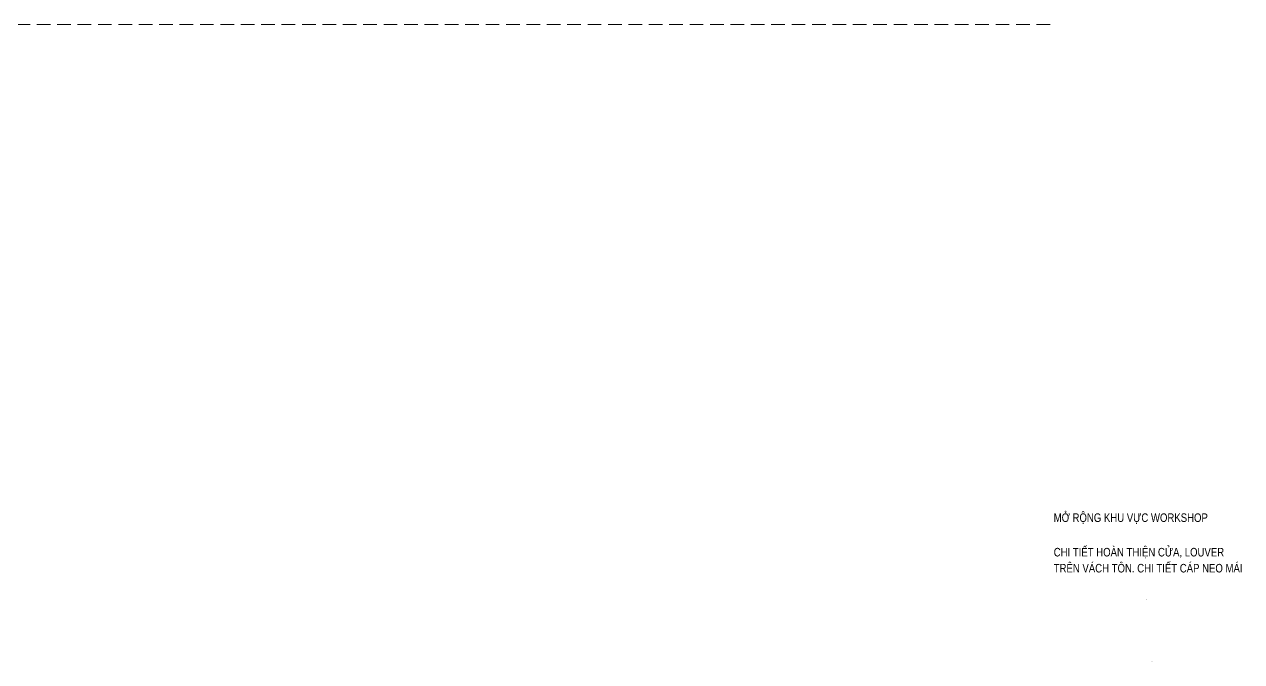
# Model space of a CAD drawing. Header units: millimetres. Extents: x -547695 to 905972, y -1055718 to 167349.
# Drawn here: x -530259 to -521734, y -1055607 to -1051143 of the extents above; entities that cross this region are included whole.
import ezdxf
from ezdxf.enums import TextEntityAlignment as Align

# ---------------------------------------------------------------- set-up
doc = ezdxf.new("R2018")
doc.units = ezdxf.units.MM
doc.linetypes.add('HIDDEN', pattern=[9.525, 6.35, -3.175])
for name, color, linetype, lineweight in [('A-HIDD', 45, 'HIDDEN', 9), ('A-SHBD-LINE', 7, 'Continuous', 35), ('A-SYMBOLS', 10, 'Continuous', 13)]:
    doc.layers.add(name, color=color, linetype=linetype, lineweight=lineweight)
doc.styles.get("Standard").update_dxf_attribs({"font": 'arial.ttf'})
doc.styles.add('XREF_KHUNG TEN VTK_A1$0$Arial_VHm', font='arial.ttf')

# ---------------------------------------------------------------- blocks, each defined once
blk = doc.blocks.new('E5U67')
at = {"layer": 'A-SHBD-LINE', "color": 1, "ltscale": 0.3, "style": 'XREF_KHUNG TEN VTK_A1$0$Arial_VHm', "width": 0.8}
for tag, p in [('HANGMUC', (-4487, 3455)), ('TENBANVE1', (-4487, 2808)), ('TENBANVE2', (-4487, 2508))]:
    blk.add_attdef(tag, p, '', height=161, rotation=1080, dxfattribs=at)
at = {"layer": 'A-SHBD-LINE', "color": 1, "lineweight": 30, "ltscale": 0.3, "width": 0.8, "flags": 64}
for tag, height, p in [('TYLE', 161, (-2759, 2009)), ('KHBV', 170, (-2669, 841))]:
    blk.add_attdef(tag, text='', height=height, rotation=1080, dxfattribs=at).set_placement(p, align=Align.TOP_LEFT)

msp = doc.modelspace()

# ---------------------------------------------------------------- linework, layer by layer
at = {"layer": 'A-HIDD', "ltscale": 15}
msp.add_lwpolyline([(-523075.2, -1051143.3), (-537575.2, -1051143.3)], dxfattribs=at)

# ---------------------------------------------------------------- block references
at = {"layer": 'A-SYMBOLS'}
ref = msp.add_blockref('E5U67', (-521375.2, -1055918.3), dxfattribs=dict(at, xscale=0.3733333333333348, yscale=0.3733333333333348, zscale=0.3733333333333348, rotation=359.9999999999999))
lines = msp.add_mtext('\\W0.80000;{\\W0.8;XG.4003}', dxfattribs={"layer": 'A-SHBD-LINE', "color": 1, "insert": (-522371.8, -1055604.2), "char_height": 2.5, "attachment_point": 1})
ref.add_attrib('KHBV', '', (-522371.8, -1055604.2), dxfattribs={"flags": 72}).embed_mtext(lines)
ref.add_attrib('TENBANVE2', 'TRÊN VÁCH TÔN. CHI TIẾT CÁP NEO MÁI', (-523050.2, -1054982.1), dxfattribs={"layer": 'A-SHBD-LINE', "color": 1, "height": 60, "rotation": 360, "style": 'XREF_KHUNG TEN VTK_A1$0$Arial_VHm', "width": 0.8})
ref.add_attrib('TENBANVE1', 'CHI TIẾT HOÀN THIỆN CỬA, LOUVER', (-523050.2, -1054870), dxfattribs={"layer": 'A-SHBD-LINE', "color": 1, "height": 60, "rotation": 360, "style": 'XREF_KHUNG TEN VTK_A1$0$Arial_VHm', "width": 0.8})
ref.add_attrib('HANGMUC', 'MỞ RỘNG KHU VỰC WORKSHOP', (-523050.2, -1054628.3), dxfattribs={"layer": 'A-SHBD-LINE', "color": 1, "height": 60, "rotation": 720, "style": 'XREF_KHUNG TEN VTK_A1$0$Arial_VHm', "width": 0.8})
lines = msp.add_mtext('\\W0.80000;{\\W0.8;1/50}', dxfattribs={"layer": 'A-SHBD-LINE', "color": 1, "insert": (-522405.2, -1055168.3), "char_height": 2.5, "attachment_point": 1})
ref.add_attrib('TYLE', '', (-522405.2, -1055168.3), dxfattribs={"flags": 72}).embed_mtext(lines)

doc.saveas('drawing.dxf')
